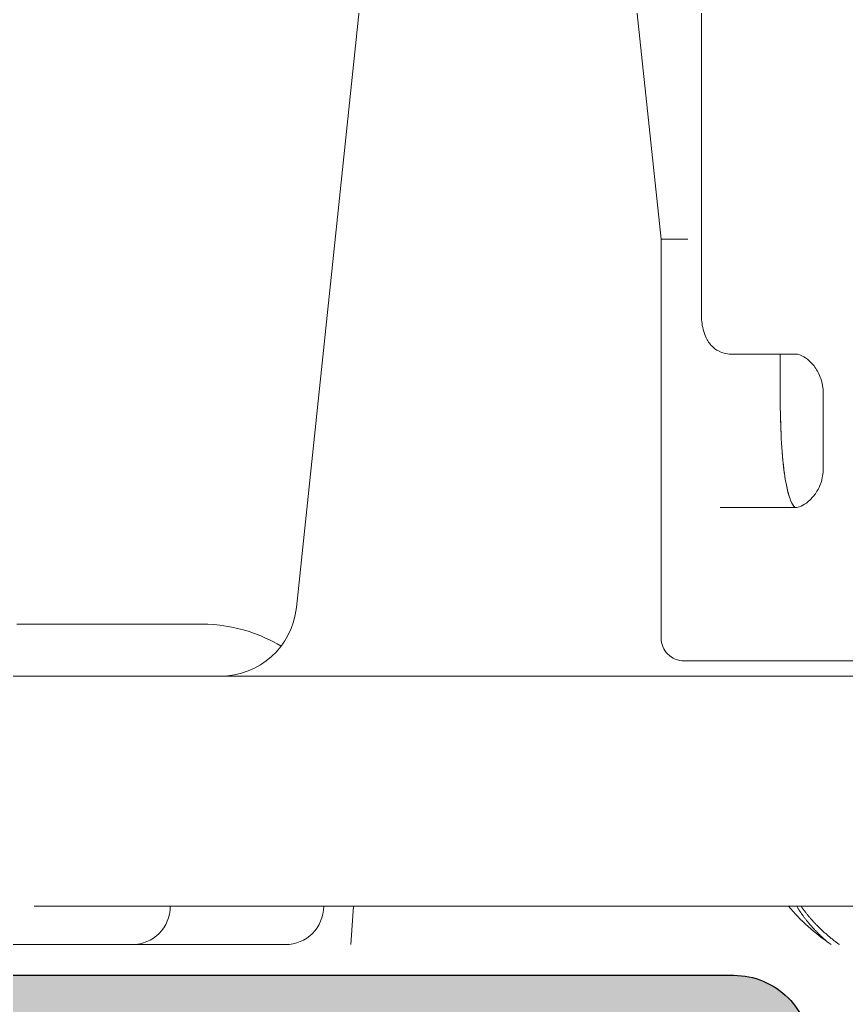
# Model space of a CAD drawing. Header units: millimetres. Extents: x 3069 to 3669, y 1489 to 1908.
# Drawn here: x 3581.5 to 3592.28, y 1751.06 to 1763.91 of the extents above; entities that cross this region are included whole.
import ezdxf

# ---------------------------------------------------------------- set-up
doc = ezdxf.new("R2010")
doc.units = ezdxf.units.MM
doc.set_wipeout_variables(frame=1)
for name, color, linetype, lineweight in [('Detalles-Accesorios', 1, 'Continuous', 13), ('Perfil-Detalles', 7, 'Continuous', 25), ('Sombreado-Perfil dettalles', 7, 'Continuous', 0)]:
    doc.layers.add(name, color=color, linetype=linetype, lineweight=lineweight)

# ---------------------------------------------------------------- blocks, each defined once
blk = doc.blocks.new('*U48')
blk.add_wipeout([(-9.698, -9.025), (-9.543, -9.362), (-9.2, -9.5), (-8.03, -9.5), (-7.848, -9.438), (-7.74, -9.278), (-6.968, -6.4), (-5.152, -6.4), (-4.999, -6.183), (-4.773, -5.4), (-4.022, -5.4), (-3.818, -6.102), (-3.656, -6.405), (-3, -6.4), (-3, -9.2), (-2.912, -9.412), (-2.7, -9.5), (-0.3, -9.5), (-0.088, -9.412), (0, -9.2), (0, -7.473), (2.061, -7.473), (2.255, -8.197), (2.375, -8.366), (2.576, -8.417), (6.5, -8), (11.7, -8), (11.912, -7.912), (12, -7.7), (12, 7.7), (11.912, 7.912), (11.7, 8), (6.5, 8), (2.576, 8.417), (2.375, 8.366), (2.255, 8.197), (2.061, 7.473), (0, 7.473), (0, 9.2), (-0.088, 9.412), (-0.3, 9.5), (-2.7, 9.5), (-2.912, 9.412), (-3, 9.2), (-3, 5.4), (-3.023, 5.4), (-3.227, 6.102), (-3.398, 6.4), (-5.398, 6.4), (-5.568, 6.106), (-5.772, 5.4), (-6.523, 5.4), (-6.727, 6.102), (-6.898, 6.4), (-6.968, 6.4), (-7.74, 9.278), (-7.848, 9.438), (-8.03, 9.5), (-9.2, 9.5), (-9.542, 9.364), (-9.7, 9)])
for p, q in [((12, 7.7), (12, -7.7)), ((8.5, -5.886), (9.5, -5.886)), ((8, -6.248), (8, -7.092)), ((10, -7.23), (10, -6.248)), ((8, -6.447), (8.5, -6.447)), ((0, -7.473), (7.5, -7.473)), ((6.5, -7.654), (6.5, -7.653)), ((6.5, -7.654), (6.5, -7.954)), ((6.5, -7.954), (6.5, -8)), ((6.5, -8), (2.576, -8.417)), ((11.7, -8), (6.5, -8))]:
    blk.add_line(p, q)
blk.add_arc((11.7, -7.7), 0.3, 270, 0)
for points, knots in [([(8, -6.248), (8, -6.233), (8.003, -6.211), (8.024, -6.157), (8.042, -6.125), (8.094, -6.059), (8.128, -6.025), (8.213, -5.963), (8.264, -5.936), (8.358, -5.903), (8.398, -5.894), (8.459, -5.887), (8.48, -5.886), (8.5, -5.886)], [0, 0, 0, 0, 0.0288994, 0.0288994, 0.0577988, 0.0577988, 0.0866982, 0.0866982, 0.1155976, 0.1155976, 0.1350479, 0.1350479, 0.144497, 0.144497, 0.144497, 0.144497]), ([(9.5, -5.886), (9.53, -5.886), (9.56, -5.888), (9.622, -5.899), (9.654, -5.907), (9.722, -5.931), (9.757, -5.948), (9.833, -5.994), (9.87, -6.024), (9.933, -6.089), (9.956, -6.123), (9.988, -6.183), (9.996, -6.209), (10, -6.236), (10, -6.243), (10, -6.248)], [0, 0, 0, 0, 0.0140707, 0.0140707, 0.0295137, 0.0295137, 0.049172, 0.049172, 0.0761806, 0.0761806, 0.1050798, 0.1050798, 0.133979, 0.133979, 0.1444959, 0.1444959, 0.1444959, 0.1444959]), ([(8.5, -6.447), (8.683, -6.447), (8.865, -6.443), (9.204, -6.428), (9.361, -6.416), (9.623, -6.384), (9.731, -6.364), (9.885, -6.321), (9.937, -6.299), (9.986, -6.27), (9.995, -6.262), (10, -6.257)], [0, 0, 0, 0, 0.0559664, 0.0559664, 0.1103862, 0.1103862, 0.1601014, 0.1601014, 0.2030146, 0.2030146, 0.2288425, 0.2288425, 0.2288425, 0.2288425]), ([(10, -6.257), (9.991, -6.266), (9.962, -6.288), (9.856, -6.33), (9.788, -6.35), (9.614, -6.385), (9.503, -6.401), (9.24, -6.426), (9.085, -6.435), (8.786, -6.445), (8.643, -6.447), (8.5, -6.447)], [0.0605539, 0.0605539, 0.0605539, 0.0605539, 0.107942, 0.107942, 0.1481, 0.1481, 0.1938116, 0.1938116, 0.245177, 0.245177, 0.2890064, 0.2890064, 0.2890064, 0.2890064]), ([(7.5, -7.473), (7.535, -7.473), (7.569, -7.471), (7.638, -7.462), (7.672, -7.455), (7.742, -7.434), (7.777, -7.42), (7.852, -7.377), (7.893, -7.347), (7.954, -7.266), (7.976, -7.226), (7.996, -7.151), (8, -7.121), (8, -7.092)], [0, 0, 0, 0, 0.006538, 0.006538, 0.013076, 0.013076, 0.019614, 0.019614, 0.02615199, 0.02615199, 0.03024641, 0.03024641, 0.03268999, 0.03268999, 0.03268999, 0.03268999])]:
    blk.add_open_spline(points, degree=3, knots=knots)
blk = doc.blocks.new('*U56')
for p, q in [((-0.7, -8.95), (-0.7, 8.95)), ((-3.7, -0.5), (-3.7, -8.95)), ((-13.652, -8.354), (-4.595, -9.306)), ((-0.2, -8.596), (-0.7, -8.561)), ((-3.7, -17.45), (-3.7, -8.95)), ((-0.7, -8.95), (-0.7, -12.724)), ((-0.2, -11.45), (-0.2, -9.45)), ((-4.379, -10.54), (-4.379, -10.68)), ((-4.379, -10.68), (-4.379, -12.95)), ((-0.2, -11.45), (-0.2, -12.515)), ((-0.2, -12.515), (-0.2, -17.45))]:
    blk.add_line(p, q)
for centre, radius, end in [((-0.7, -9.45), 0.5, 90), ((-4.7, -10.3), 1, 84), ((-0.7, -11.45), 0.5, 90)]:
    blk.add_arc(centre, radius, 0, end)
blk.add_ellipse((-1.902, 0), major_axis=(0, -3.35), ratio=0.707107, start_param=0.532238, end_param=0.8017)
for points, weights in [([(-0.7, -2.723), (-0.423, -2.53), (-0.2, -2.223)], [0.96233460377, 0.96532236735, 0.990918750617]), ([(-0.7, -2.78), (-0.446, -2.626), (-0.231, -2.374)], [0.961954279907, 0.961441582631, 0.97904000638])]:
    blk.add_rational_spline(points, weights, degree=2)
blk.add_open_spline([(-4.092, -9.506), (-4.17, -9.637), (-4.234, -9.776), (-4.346, -10.12), (-4.379, -10.33), (-4.379, -10.54)], degree=3, knots=[1.0286026, 1.0286026, 1.0286026, 1.0286026, 1.2566371, 1.2566371, 1.5707963, 1.5707963, 1.5707963, 1.5707963])
blk = doc.blocks.new('268_d')
at = {"layer": 'Sombreado-Perfil dettalles'}
h = blk.add_hatch(color=256, dxfattribs=at)
h.paths.add_polyline_path([(1.5, 24.2), (1.5, 27.2), (3.5, 27.2), (3.5, 28.2), (2.5, 29.2), (0, 29.2), (0, 0), (0.777, 0, 0.267949), (0.993, 0.125), (2.083, 2.013, 0.414214), (1.9, 2.696), (1.2, 3.1), (1.2, 6.2, -0.414214), (1.7, 6.7), (4.2, 6.7, -0.414214), (4.7, 6.2), (4.7, 5.5), (4.5, 5.5, 0.414214), (4, 5), (4, 4.5), (4.7, 1.888), (4.7, 1), (4, 1), (4, 0), (6.407, 0), (7.1, 1.2), (5.9, 1.2), (5.9, 6.2, -0.414214), (6.4, 6.7), (28.5, 6.7), (29, 6.2), (29.5, 6.7), (30.5, 6.7), (31, 6.2), (31.5, 6.7), (53.6, 6.7, -0.414214), (54.1, 6.2), (54.1, 1.2), (52.9, 1.2), (53.593, 0), (56, 0), (56, 1), (55.3, 1), (55.3, 1.888), (56, 4.5), (56, 5, 0.414214), (55.5, 5.5), (55.3, 5.5), (55.3, 6.2, -0.414214), (55.8, 6.7), (58.3, 6.7, -0.414214), (58.8, 6.2), (58.8, 3.1), (58.1, 2.696, 0.414214), (57.917, 2.013), (59.007, 0.125, 0.267949), (59.223, 0), (60, 0), (60, 51.2), (48, 51.2), (48, 49.443), (49.2, 48.75), (49.2, 50), (51.7, 50), (51.7, 43.5), (49.2, 43.5), (49.2, 44.75), (48, 44.057), (48, 42.3), (52.1, 42.3, 0.414214), (53.1, 43.3), (53.1, 48.8, -0.414214), (54.1, 49.8), (57.6, 49.8, -0.414214), (58.6, 48.8), (58.6, 26.2, -0.414214), (56.6, 24.2), (42.9, 24.2, -0.414214), (42.4, 24.7), (42.4, 28.7, 0.414214), (41.9, 29.2), (40.403, 29.2), (39.75, 27.8), (41, 27.8), (41, 24.7, -0.414214), (40.5, 24.2), (34.5, 24.2, -0.414214), (34, 24.7), (34, 27.8), (35.25, 27.8), (34.597, 29.2), (18.5, 29.2), (17.5, 28.2), (17.5, 27.2), (19.5, 27.2), (19.5, 24.2)])
h.paths.add_polyline_path([(19.9, 22.8, 0.414214), (20.9, 23.8), (20.9, 27.3, -0.414214), (21.4, 27.8), (32.1, 27.8, -0.414214), (32.6, 27.3), (32.6, 23.8, 0.414214), (33.6, 22.8), (44.05, 22.8), (44.25, 22.6), (48.25, 22.6), (48.25, 21.3), (49.25, 21.3, 0.414214), (49.75, 21.8), (49.75, 22.3, -0.414214), (50.25, 22.8), (57.6, 22.8, -0.414214), (58.6, 21.8), (58.6, 9.1, -0.414214), (57.6, 8.1), (50.25, 8.1, -0.414214), (49.75, 8.6), (49.75, 9.1, 0.414214), (49.25, 9.6), (48.25, 9.6), (48.25, 8.1), (11.75, 8.1), (11.75, 9.6), (10.75, 9.6, 0.414214), (10.25, 9.1), (10.25, 8.6, -0.414214), (9.75, 8.1), (2.4, 8.1, -0.414214), (1.4, 9.1), (1.4, 21.8, -0.414214), (2.4, 22.8), (9.75, 22.8, -0.414214), (10.25, 22.3), (10.25, 21.8, 0.414214), (10.75, 21.3), (11.75, 21.3), (11.75, 22.6), (15.75, 22.6), (15.95, 22.8)], flags=16)
at = {"layer": 'Perfil-Detalles'}
blk.add_lwpolyline([(58.6, 9.1), (58.6, 21.8, 0.414214), (57.6, 22.8), (50.25, 22.8, 0.414214), (49.75, 22.3), (49.75, 21.8, -0.414214), (49.25, 21.3), (48.25, 21.3), (48.25, 22.6), (44.25, 22.6), (44.05, 22.8), (33.6, 22.8, -0.414214), (32.6, 23.8), (32.6, 27.3, 0.414214), (32.1, 27.8), (21.4, 27.8, 0.414214), (20.9, 27.3), (20.9, 23.8, -0.414214), (19.9, 22.8), (15.95, 22.8)], format="xyb", dxfattribs=at)

msp = doc.modelspace()

# ---------------------------------------------------------------- block references
at = {"layer": 'Detalles-Accesorios', "rotation": 270}
msp.add_blockref('*U48', (3597.867, 1767.546), dxfattribs=at)

# ---------------------------------------------------------------- next in the draw order: block references
msp.add_blockref('*U56', (3594.416, 1751.646), dxfattribs=at)
at = {"layer": 'Perfil-Detalles', "rotation": 180}
msp.add_blockref('268_d', (3624.416, 1774.246), dxfattribs=at)

doc.saveas('drawing.dxf')
